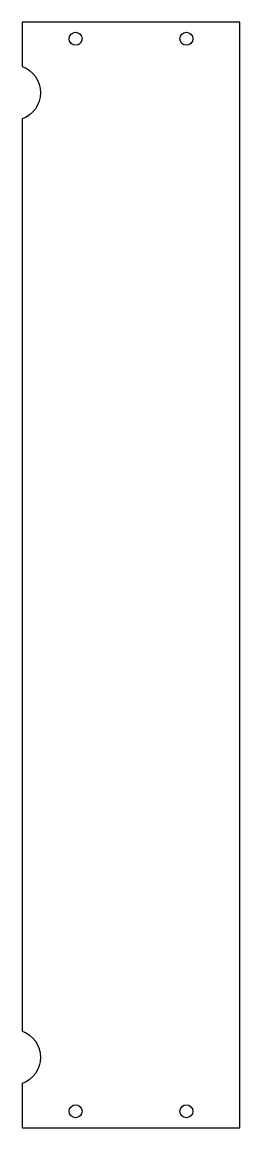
# Model space of a CAD drawing. Header units: millimetres. Extents: x 497 to 556, y -374 to -76.
import ezdxf

# ---------------------------------------------------------------- set-up
doc = ezdxf.new("R2010")
doc.units = ezdxf.units.MM
doc.layers.get('0').update_dxf_attribs({"linetype": 'CONTINUOUS'})

msp = doc.modelspace()

# ---------------------------------------------------------------- linework, layer by layer
msp.add_lwpolyline([(496.61, -87.59, -0.707107), (496.61, -101.73), (496.61, -348.35, -0.707107), (496.61, -362.49), (496.61, -374.49), (555.61, -374.49), (555.61, -75.59), (496.61, -75.59)], format="xyb", close=True)
for centre in [(511.11, -80.09), (541.11, -80.09), (511.11, -369.99), (541.11, -369.99)]:
    msp.add_circle(centre, 1.75)

doc.saveas('drawing.dxf')
